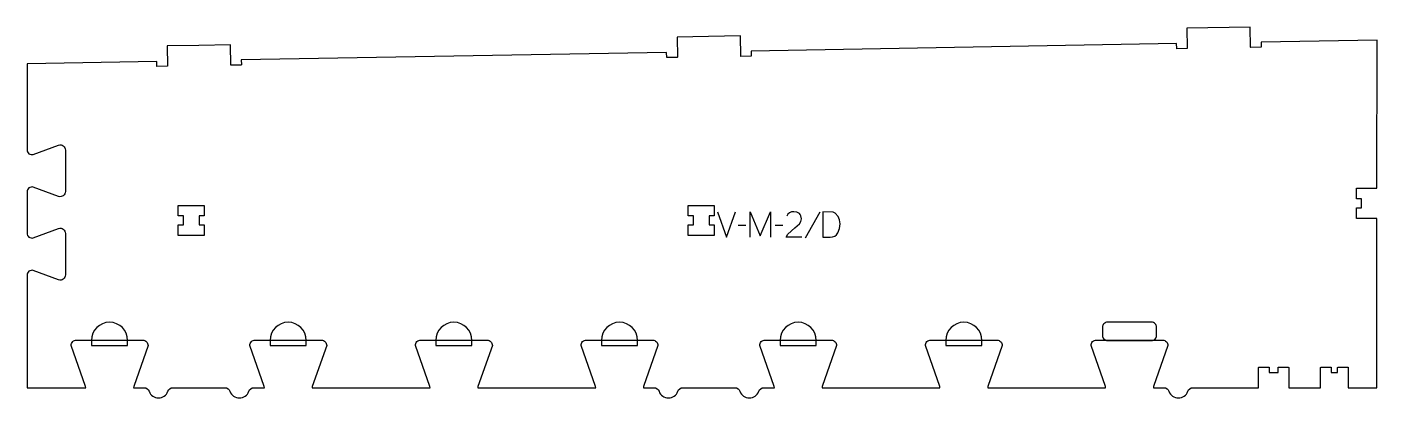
# Model space of a CAD drawing. Header units: millimetres. Extents: x -811 to 777, y -219 to 217.
import ezdxf

# ---------------------------------------------------------------- set-up
doc = ezdxf.new("R2010")
doc.units = ezdxf.units.MM
for name, color, linetype, true_color in [('1_ANYTOOL_1MMDEEP_LABELS_S', 2, 'Continuous', 0xffff00), ('3_ANYTOOL_CUTTHROUGH_INSID', 4, 'Continuous', 0x00ffff), ('4_ANYTOOL_CUTTHROUGH_OUTSI', 5, 'Continuous', 0x0000ff), ('5_ANYTOOL_HALF_MILL_9MM_IN', 3, 'Continuous', 0x00ff00)]:
    doc.layers.add(name, color=color, linetype=linetype, true_color=true_color)

msp = doc.modelspace()

# ---------------------------------------------------------------- linework, layer by layer
at = {"layer": '1_ANYTOOL_1MMDEEP_LABELS_S'}
for p, q in [((121.7, -0.5), (104.5, -31.2)), ((34.4, -16.1), (25.6, -16.2)), ((77.9, -16.1), (69.1, -16.2))]:
    msp.add_line(p, q, dxfattribs=at)
for points in [[(1.3, 0), (11.7, -30), (22.2, 0)], [(39.6, -30), (39.6, 0), (51.6, -28.4), (63.6, -0.1), (63.6, -30)], [(100.5, -30), (82.2, -29.9), (83.8, -26.5), (92.2, -19.1), (97.7, -14.4), (99.4, -11.6), (100, -8.2), (99.4, -4.7), (98.6, -3.3), (97.5, -2.1), (94.6, -0.5), (91.1, 0), (88.4, -0.3), (86, -1.3), (84.1, -2.9), (82.6, -5.1)]]:
    msp.add_lwpolyline(points, dxfattribs=at)
msp.add_lwpolyline([(125.1, 0), (125.1, -30), (133.7, -29.9), (136.7, -29.6), (139.3, -28.6), (141.4, -27.1), (142.9, -24.9), (144.9, -19.8), (145.5, -14.3), (144.9, -9.7), (143.1, -5.5), (139.5, -1.7), (137.4, -0.7)], close=True, dxfattribs=at)
at = {"layer": '3_ANYTOOL_CUTTHROUGH_INSID'}
for points in [[(-608.7, -15.5), (-602.7, -15.5), (-602.7, -28), (-633.2, -28), (-633.2, -15.5), (-627.2, -15.5), (-627.2, -5), (-633.2, -5), (-633.2, 7.5), (-602.7, 7.5), (-602.7, -5), (-608.7, -5)], [(-8.7, -15.5), (-2.7, -15.5), (-2.7, -28), (-33.2, -28), (-33.2, -15.5), (-27.2, -15.5), (-27.2, -5), (-33.2, -5), (-33.2, 7.5), (-2.7, 7.5), (-2.7, -5), (-8.7, -5)]]:
    msp.add_lwpolyline(points, close=True, dxfattribs=at)
at = {"layer": '4_ANYTOOL_CUTTHROUGH_OUTSI'}
msp.add_lwpolyline([(640.9, 199.3), (641, 193.6, -0.414214), (640.7, 193.3), (628.7, 193.1, -0.414214), (628.5, 193.4), (628.1, 217.1), (553.6, 215.8), (554, 192.1, -0.414214), (553.7, 191.8), (541.7, 191.6, -0.414214), (541.5, 191.8), (541.4, 197.6), (40.9, 188.8), (41, 183.1, -0.414214), (40.7, 182.8), (28.7, 182.6, -0.414214), (28.5, 182.9), (28.1, 206.6), (-9.2, 206), (-46.4, 205.3), (-46, 181.6, -0.414214), (-46.3, 181.3), (-58.3, 181.1, -0.414214), (-58.5, 181.4), (-58.6, 187.1), (-559.1, 178.4), (-559, 172.6, -0.414214), (-559.3, 172.4), (-571.3, 172.2, -0.414214), (-571.5, 172.4), (-571.9, 196.2), (-609.2, 195.5), (-646.4, 194.9), (-646, 171.1, -0.414214), (-646.3, 170.9), (-658.3, 170.6, -0.414214), (-658.5, 170.9), (-658.6, 176.6), (-810.9, 174), (-811.2, 72.8, 0.501976), (-803.8, 67.3), (-774, 78.3, -0.015611), (-774, 78.3, -0.502397), (-766, 72.3), (-766, 23.8, -0.502397), (-774, 17.9, -0.015604), (-774, 17.9), (-803.8, 28.9, 0.501977), (-811.2, 23.3), (-811.2, -25.2, 0.501976), (-803.8, -30.7), (-774, -19.7, -0.015611), (-774, -19.7, -0.502397), (-766, -25.6), (-766, -74.2, -0.502397), (-774, -80.1, -0.015604), (-774, -80.1), (-803.8, -69.1, 0.501977), (-811.2, -74.7), (-811.2, -206.9), (-742.1, -206.9), (-742.3, -205.6), (-759.2, -157.3), (-759.3, -157.2, -0.414214), (-753, -150.9), (-675, -150.9, -0.414214), (-668.8, -157.2), (-668.8, -157.3), (-685.7, -205.6), (-685.9, -206.9), (-673.5, -206.9, -0.317837), (-667.6, -211.1, 0.707107), (-645.4, -211.1, -0.317837), (-639.6, -206.9), (-578.2, -206.9, -0.317837), (-572.4, -211.1, 0.707107), (-550.2, -211.1, -0.317837), (-544.3, -206.9), (-531.9, -206.9), (-532.1, -205.6), (-549, -157.3), (-549.1, -157.2, -0.414214), (-542.8, -150.9), (-464.8, -150.9, -0.414214), (-458.6, -157.2), (-458.6, -157.3), (-475.5, -205.6), (-475.7, -206.9), (-337, -206.9), (-337.2, -205.6), (-354.1, -157.3), (-354.2, -157.2, -0.414214), (-347.9, -150.9), (-269.9, -150.9, -0.414214), (-263.7, -157.2), (-263.7, -157.3), (-280.6, -205.6), (-280.8, -206.9), (-142.1, -206.9), (-142.3, -205.6), (-159.2, -157.3), (-159.3, -157.2, -0.414214), (-153, -150.9), (-75, -150.9, -0.414214), (-68.8, -157.2), (-68.8, -157.3), (-85.7, -205.6), (-85.9, -206.9), (-73.5, -206.9, -0.317837), (-67.6, -211.1, 0.707107), (-45.4, -211.1, -0.317837), (-39.6, -206.9), (21.8, -206.9, -0.317837), (27.6, -211.1, 0.707107), (49.8, -211.1, -0.317837), (55.7, -206.9), (68.1, -206.9), (67.9, -205.6), (51, -157.3), (50.9, -157.2, -0.414214), (57.2, -150.9), (135.2, -150.9, -0.414214), (141.4, -157.2), (141.4, -157.3), (124.5, -205.6), (124.3, -206.9), (263, -206.9), (262.8, -205.6), (245.9, -157.3), (245.8, -157.2, -0.414214), (252.1, -150.9), (330.1, -150.9, -0.414214), (336.3, -157.2), (336.3, -157.3), (319.4, -205.6), (319.2, -206.9), (457.9, -206.9), (457.7, -205.5), (440.8, -157.2), (440.7, -157.2, -0.414214), (447, -150.9), (525, -150.9, -0.414214), (531.2, -157.2), (531.2, -157.2), (514.3, -205.5), (514.1, -206.9), (526.5, -206.9, -0.317837), (532.4, -211.1, 0.707107), (554.6, -211.1, -0.317837), (560.4, -206.9), (637.8, -206.9), (637.8, -183.2, -0.414214), (638.1, -182.9), (650.1, -182.9, -0.414214), (650.3, -183.2), (650.3, -188.9), (660.8, -188.9), (660.8, -183.2, -0.414214), (661.1, -182.9), (673.1, -182.9, -0.414214), (673.3, -183.2), (673.3, -206.9), (710.8, -206.9), (710.8, -183.2, -0.414214), (711, -182.9), (723, -182.9, -0.414214), (723.3, -183.2), (723.3, -188.9), (730.8, -188.9), (730.8, -183.2, -0.414214), (731.1, -182.9), (743.1, -182.9, -0.414214), (743.3, -183.2), (743.3, -206.9), (776.8, -206.9), (777, -8), (753.2, -8, -0.414214), (753, -7.7), (753, 4.3, -0.414214), (753.2, 4.5), (759, 4.5), (759, 15), (753.2, 15, -0.414214), (753, 15.3), (753, 27.3, -0.414214), (753.2, 27.5), (777, 27.5), (777.2, 201.7)], format="xyb", close=True, dxfattribs=at)
at = {"layer": '5_ANYTOOL_HALF_MILL_9MM_IN'}
for points in [[(-692.8, -151.2, 1), (-735.3, -151.2), (-735.3, -157.4), (-692.8, -157.4)], [(-482.6, -151.2, 1), (-525.1, -151.2), (-525.1, -157.4), (-482.6, -157.4)], [(-287.7, -151.2, 1), (-330.2, -151.2), (-330.2, -157.4), (-287.7, -157.4)], [(-92.8, -151.2, 1), (-135.3, -151.2), (-135.3, -157.4), (-92.8, -157.4)], [(117.4, -151.2, 1), (74.9, -151.2), (74.9, -157.4), (117.4, -157.4)], [(312.3, -151.2, 1), (269.8, -151.2), (269.8, -157.4), (312.3, -157.4)], [(460.1, -129.9, 0.414214), (454.1, -135.9), (454.1, -145.4, 0.414214), (460.1, -151.4), (511.9, -151.4, 0.414214), (517.9, -145.4), (517.9, -135.9, 0.414214), (511.9, -129.9)]]:
    msp.add_lwpolyline(points, format="xyb", close=True, dxfattribs=at)

doc.saveas('drawing.dxf')
